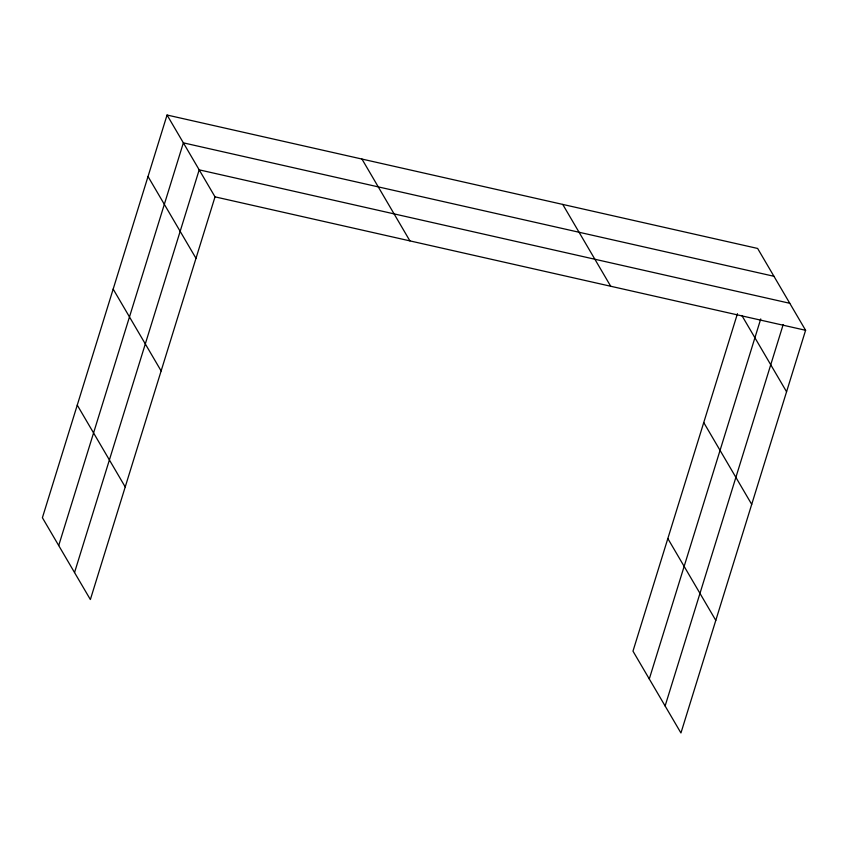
<?xml version="1.0" encoding="UTF-8"?>
<svg xmlns="http://www.w3.org/2000/svg" width="848" height="848" viewBox="0 0 848 848"><rect width="100%" height="100%" fill="white"/><g stroke="black" fill="none" stroke-linecap="round" stroke-linejoin="round"><path stroke-width="1.27" d="M167.056 115.021L42.4 517.715L90.365 599.547L215.021 196.853L167.056 115.021L757.635 248.453L805.6 330.285L680.944 732.979L632.979 651.147L737.442 313.686M58.713 545.54L183.359 142.846L773.938 276.278M74.539 572.538L199.195 169.844L789.774 303.287M649.292 678.972L760.741 318.933M665.118 705.981L783.17 324.614M215.021 196.853L805.6 330.285M741.862 315.498L786.573 391.765M703.745 422.537L751.71 504.369M562.743 204.421L610.708 286.253M667.832 538.544L715.797 620.386M361.948 159.053L409.913 240.885M148.018 176.501L195.994 258.333M113.166 289.094L161.131 370.936M77.253 405.111L125.218 486.943"/></g></svg>
